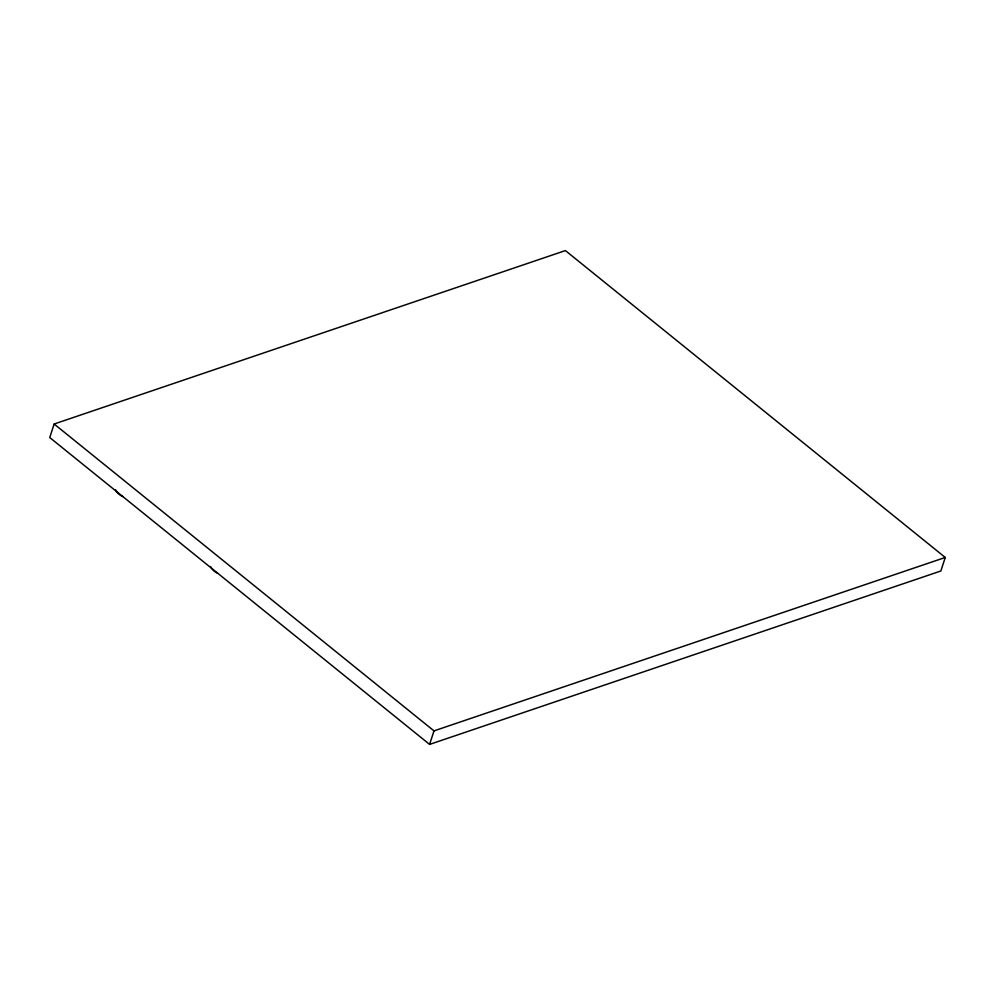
<?xml version="1.0" encoding="UTF-8"?>
<svg xmlns="http://www.w3.org/2000/svg" width="995" height="995" viewBox="0 0 995 995"><rect width="100%" height="100%" fill="white"/><g stroke="black" fill="none" stroke-linecap="round" stroke-linejoin="round"><path stroke-width="1.49" d="M54.14 424.007L49.75 437.539L429.591 744.409L940.86 570.993L945.25 557.461L565.409 250.591L54.14 424.007L433.994 730.89L945.25 557.461M429.591 744.409L433.994 730.89M217.706 573.269A57.499 28.295 -51.1 0 1 210.542 566.516M122.746 496.542A57.499 28.295 -51.1 0 1 115.582 489.801"/></g></svg>
